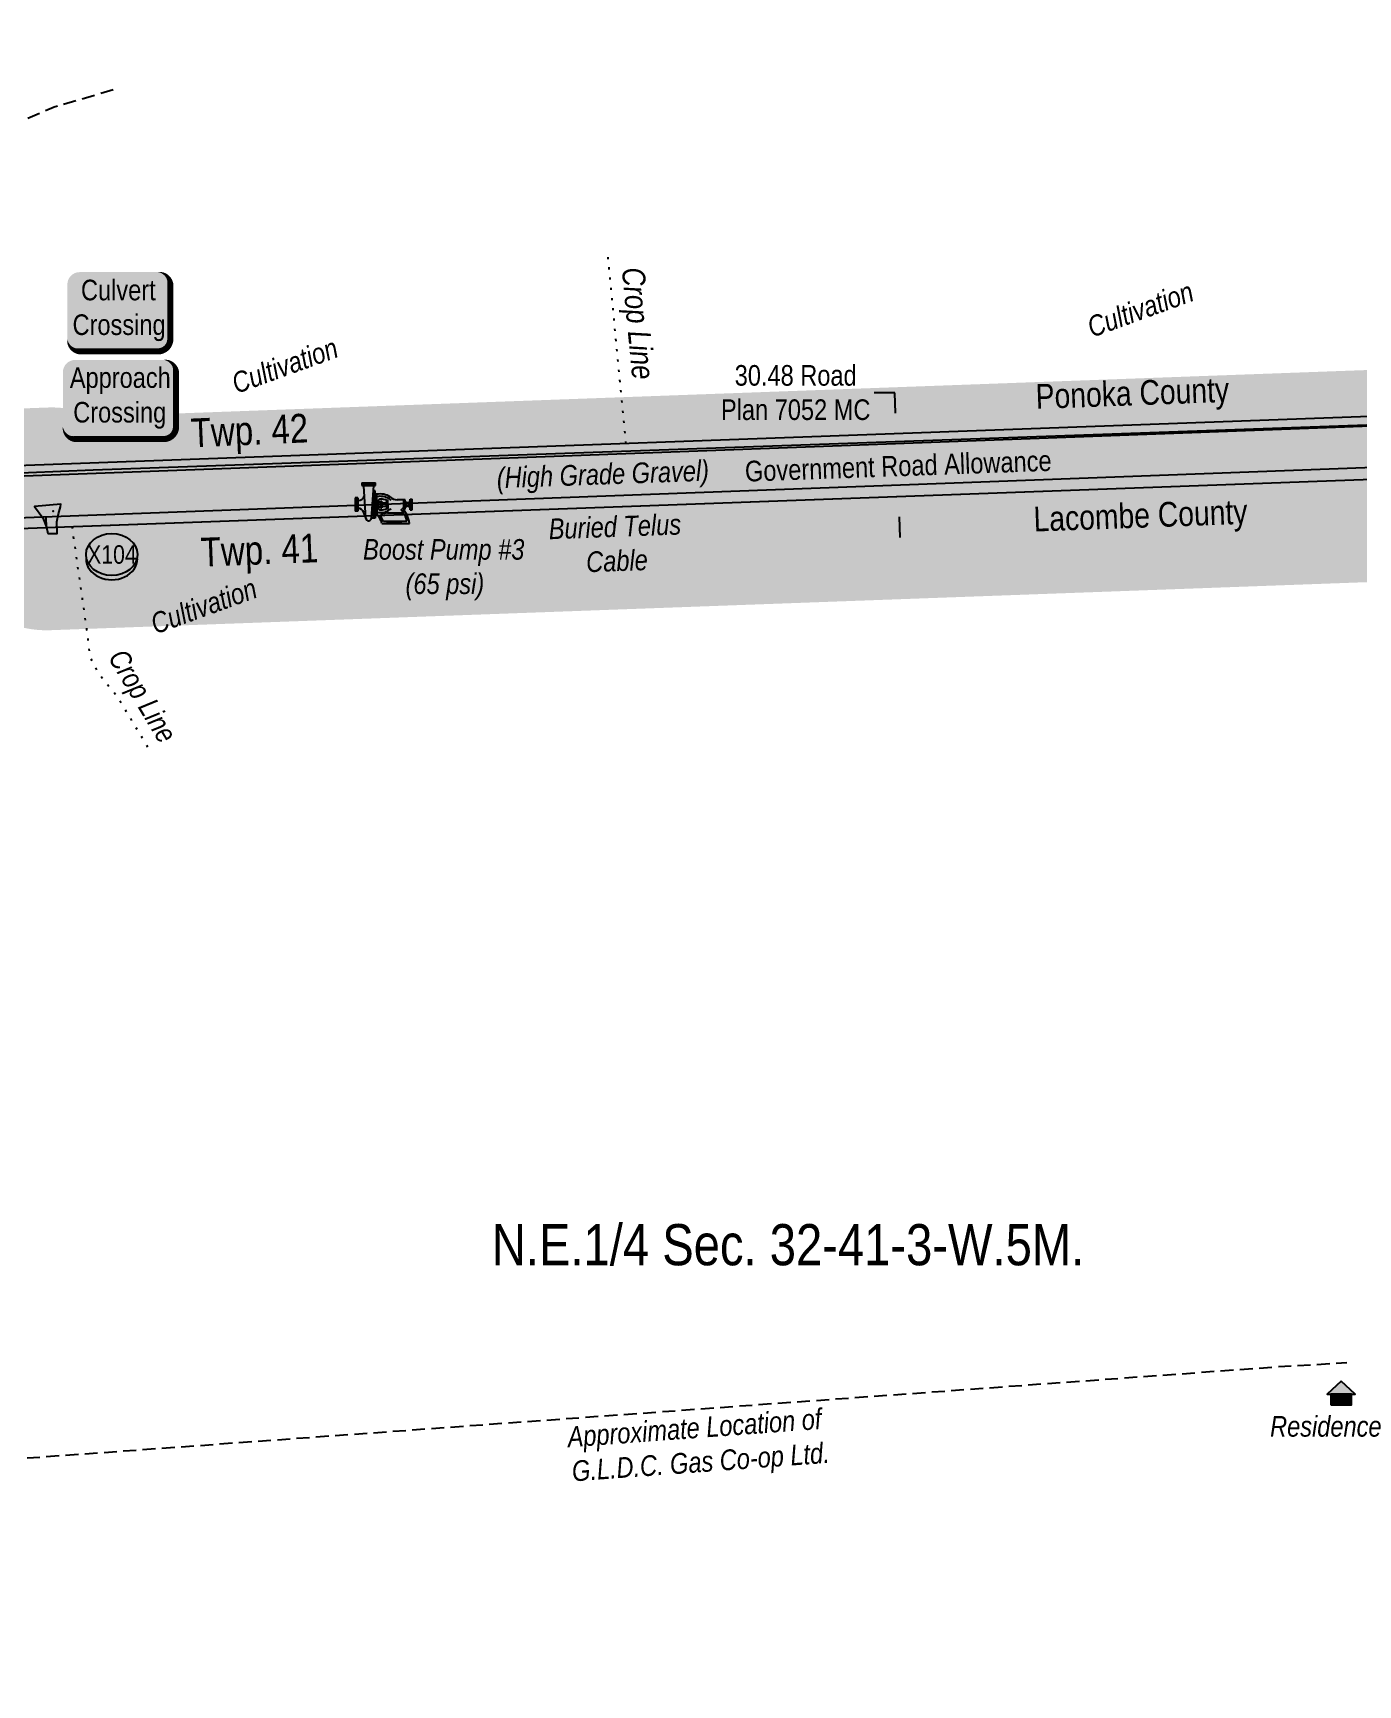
# Model space of a CAD drawing. Extents: x 665644 to 688844, y 5825051 to 5844826.
# Drawn here: x 676370 to 677013, y 5828313 to 5829115 of the extents above; entities that cross this region are included whole.
import ezdxf
from ezdxf.enums import TextEntityAlignment as Align

# ---------------------------------------------------------------- set-up
doc = ezdxf.new("R2010")
doc.units = 0
doc.header["$LTSCALE"] = 5
doc.header["$PDSIZE"] = 0.5
for name, pattern in [('BORDER', [44.45, 12.7, -6.35, 12.7, -6.35, 0, -6.35]), ('foc-TOPO', [1, 0.2, -0.8]), ('UG_PIPE', [1.875, 1.25, -0.625])]:
    doc.linetypes.add(name, pattern=pattern)
doc.layers.get('Defpoints').update_dxf_attribs({"color": 9})
doc.layers.add('AS-BOUNDARY', color=7, linetype='BORDER', lineweight=60, true_color=0xcc33ff)
for name, color, linetype in [('AS-PIPE-UG', 44, 'UG_PIPE'), ('AS-PIPE-UG-T', 44, 'Continuous'), ('AS-POWER', 104, 'foc-POWER'), ('AS-RESIDENCE', 14, 'Continuous'), ('AS-ROADS', 254, 'Continuous'), ('AS-TELEPHONE', 224, 'foc-TEL'), ('AS-TELEPHONE-T', 224, 'Continuous'), ('C-SYMBOL', 7, 'Continuous'), ('CG-NOTES', 7, 'Continuous'), ('D-TXT', 6, 'Continuous'), ('L-33', 7, 'Continuous'), ('L-BD', 7, 'Continuous'), ('L-ROAD-T', 7, 'Continuous'), ('L-SEC', 7, 'Continuous'), ('L-TITLEDB', 4, 'Continuous'), ('L-TITLEDB-T', 4, 'Continuous'), ('P-BUFFER-H 30m', 51, 'Continuous'), ('P-CROSSINGS', 250, 'Continuous'), ('T-GENERAL', 48, 'foc-TOPO')]:
    doc.layers.add(name, color=color, linetype=linetype)
doc.layers.add('Fresh_POD_to_Rimbey_South', color=7, linetype='Continuous', plot=False)
doc.layers.add('P-PROPOSED-WL4', color=7, linetype='Continuous', true_color=0x5b5bc8)
doc.layers.add('T-TEXT', color=48, linetype='Continuous', lineweight=18)
doc.styles.add('100L', font='ARIALN.TTF', dxfattribs={"height": 11})
doc.styles.add('175L', font='ARIALN.TTF', dxfattribs={"height": 20})
doc.styles.add('240', font='ARIALN.TTF', dxfattribs={"height": 30})
doc.styles.add('80', font='ARIALN.TTF', dxfattribs={"height": 10})
doc.styles.add('80CG', font='ARIALN.TTF', dxfattribs={"height": 10})
doc.styles.add('80L', font='ARIALN.TTF', dxfattribs={"height": 10})
doc.styles.add('80LS', font='ARIALNI.TTF', dxfattribs={"height": 10})
doc.styles.add('Crossing', font='ARIALN.TTF', dxfattribs={"height": 10})
doc.styles.add('foc-LtypeFont', font='ARIALN.TTF', dxfattribs={"height": 7.35})
doc.linetypes.add('foc-POWER', pattern='A,6,-1,["P",foc-LtypeFont,S=0.2,R=0,X=-0.625,Y=-0.75],-1.24,4', length=12.24)
doc.linetypes.add('foc-TEL', pattern='A,2,-1,["T",foc-LtypeFont,S=0.2,R=0,X=-0.425,Y=-0.75],-1.24,8', length=12.24)
doc.linetypes.add('foc-TEL-NOLINE', pattern='A,0,-2,["T",foc-LtypeFont,S=0.2,R=0,X=-0.425,Y=-0.75],-10.24', length=12.24)
doc.dimstyles.new('Compass 5 000', dxfattribs={"dimscale": 5, "dimtxt": 9, "dimasz": 2, "dimexe": 0.2, "dimexo": 0.0625, "dimgap": 0.5, "dimtad": 0, "dimtih": 1, "dimtoh": 1, "dimzin": 0, "dimdsep": 46, "dimtxsty": '80CG', "dimcen": 0.1, "dimse1": 1, "dimse2": 1, "dimclrd": 256, "dimclrt": 256, "dimaunit": 1, "dimadec": 4, "dimazin": 0, "dimtfac": 0.06, "dimtofl": 0, "dimtmove": 0, "dimatfit": 1, "dimfxl": 0.2, "dimtolj": 1, "dimtzin": 0, "dimlwd": -1, "dimarcsym": 0})

# ---------------------------------------------------------------- blocks, each defined once
blk = doc.blocks.new('*U2200')
h = blk.add_hatch(color=59)
edge = h.paths.add_edge_path()
edge.add_line((-21.5, -20), (21.5, -20))
edge.add_arc((21.5, -14), 6, 270, 360)
edge.add_line((27.5, -14), (27.5, 12.5))
edge.add_arc((21.5, 12.5), 6, 0, 90)
edge.add_line((21.5, 18.5), (-21.5, 18.5))
edge.add_arc((-21.5, 12.5), 6, 90, 180)
edge.add_line((-27.5, 12.5), (-27.5, -14))
edge.add_arc((-21.5, -14), 6, 180, 270)
at = {"color": 1, "flags": 128}
blk.add_lwpolyline([(-21.5, -20, 3, 3, 0), (21.5, -20, 3, 3, 0.414214), (27.5, -14, 3, 3, 0), (27.5, 12.5, 3, 0, 0.414214), (21.5, 18.5, 0, 0, 0), (-21.5, 18.5, 0, 0, 0.414214), (-27.5, 12.5, 0, 0, 0), (-27.5, -14, 0, 3, 0.414214)], format="xyseb", close=True, dxfattribs=at)
blk.add_lwpolyline([(-33.62, -56.35, 0, 7.5, 0), (0, 0, 0, 0, 0)], format="xyseb", dxfattribs=at)
at = {"color": 1, "style": '80'}
blk.add_attdef('ENTER_TEXT_001', (-35.99, -5), '', height=10, dxfattribs=at)
blk = doc.blocks.new('*U1229')
h = blk.add_hatch(color=254)
edge = h.paths.add_edge_path()
edge.add_line((-19, -20), (19, -20))
edge.add_arc((19, -14), 6, 270, 360)
edge.add_line((25, -14), (25, 12.5))
edge.add_arc((19, 12.5), 6, 0, 90)
edge.add_line((19, 18.5), (-19, 18.5))
edge.add_arc((-19, 12.5), 6, 90, 180)
edge.add_line((-25, 12.5), (-25, -14))
edge.add_arc((-19, -14), 6, 180, 270)
at = {"color": 160, "flags": 128}
blk.add_lwpolyline([(-19, -20, 3, 3, 0), (19, -20, 3, 3, 0.414214), (25, -14, 3, 3, 0), (25, 12.5, 3, 0, 0.414214), (19, 18.5, 0, 0, 0), (-19, 18.5, 0, 0, 0.414214), (-25, 12.5, 0, 0, 0), (-25, -14, 0, 3, 0.414214)], format="xyseb", close=True, dxfattribs=at)
at = {"color": 160, "style": '80'}
blk.add_attdef('ENTER_TEXT_001', (-26.85, -4.92), '', height=10, dxfattribs=at)
blk = doc.blocks.new('*D2352')
at = {"layer": 'Defpoints', "color": 0, "transparency": 16777216}
for p in [(676727.23, 5828918.56), (676789.02, 5828920.73), (676728.3, 5828888.21)]:
    blk.add_point(p, dxfattribs=at)
at = {"layer": 'L-TITLEDB-T', "transparency": 16777216}
for p, q in [((676788.32, 5828940.72), (676778.32, 5828940.72)), ((676788.67, 5828930.72), (676788.32, 5828940.72)), ((676790.44, 5828880.39), (676790.79, 5828870.39))]:
    blk.add_line(p, q, dxfattribs=at)
for points in [[(676790.34, 5828930.78), (676787.01, 5828930.67), (676789.02, 5828920.73)], [(676792.1, 5828880.45), (676788.77, 5828880.33), (676790.09, 5828890.38)]]:
    blk.add_solid(points, dxfattribs=at)
at = {"layer": 'L-TITLEDB-T', "transparency": 16777216, "insert": (676740.2, 5828940.72), "char_height": 10, "attachment_point": 5, "style": '80CG'}
blk.add_mtext('\\A1;30.48 Road\\PPlan 7052 MC', dxfattribs=at)
blk = doc.blocks.new('res_occ')
for points in [[(0.1, 0.89), (-1.26, -0.37), (1.46, -0.37)], [(-0.9, -1.43), (1.1, -1.43), (1.1, -0.37), (-0.9, -0.37)]]:
    blk.add_hatch(color=14).paths.add_polyline_path(points)
at = {"color": 14}
for points in [[(0.1, 0.89), (-1.26, -0.37), (1.46, -0.37)], [(-0.9, -1.43), (1.1, -1.43), (1.1, -0.37), (-0.9, -0.37)]]:
    blk.add_lwpolyline(points, close=True, dxfattribs=at)
blk = doc.blocks.new('xing2')
h = blk.add_hatch(color=50)
h.dxf.hatch_style = 1
edge = h.paths.add_edge_path()
edge.add_ellipse((0, 0), major_axis=(-12.5, 0), ratio=0.816297, start_angle=0, end_angle=360)
h = blk.add_hatch(color=250)
h.dxf.hatch_style = 1
edge = h.paths.add_edge_path()
edge.add_ellipse((0, -2.05), major_axis=(-12.5, 0), ratio=0.816297, start_angle=0, end_angle=180)
edge.add_line((12.5, -2.05), (12.5, 0))
edge.add_ellipse((0, 0), major_axis=(-12.5, 0), ratio=0.816297, start_angle=0, end_angle=180, ccw=False)
edge.add_line((-12.5, 0), (-12.5, -2.05))
at = {"color": 250}
blk.add_ellipse((0, 0), major_axis=(-12.5, 0), ratio=0.816297, dxfattribs=at)
blk.add_ellipse((0, -2.05), major_axis=(-12.5, 0), ratio=0.816297, start_param=0, end_param=3.141593, dxfattribs=at)
at = {"color": 250, "style": 'Crossing'}
blk.add_attdef('CROSSING', text='', height=9, dxfattribs=at).set_placement((0.09, 0.02), align=Align.MIDDLE_CENTER)
at = {"color": 250, "style": 'Crossing', "flags": 1}
for tag, p in [('OWNER', (0.09, -12.49)), ('DESCRIPTION', (0.09, -25.77)), ('LOCATION', (0.09, -39.3)), ('DWG_REF', (0.09, -52.84))]:
    blk.add_attdef(tag, text='', height=9, dxfattribs=at).set_placement(p, align=Align.MIDDLE_CENTER)
blk = doc.blocks.new('A$C32476C2E')
for p, q in [((-61.9, 54.2), (-61.9, 47.2)), ((-61.9, 54.2), (-26.7, 54.2)), ((-61.9, 50.7), (-26.7, 50.7)), ((-61.9, 47.2), (-26.7, 47.2)), ((-51.3, -37.8), (-56.6, 46.4)), ((-37.3, -37.2), (-31, 46.6)), ((-26.7, 47.2), (-26.7, 54.2)), ((-72.4, 15.5), (-79.5, 15.5)), ((-79.5, 15.5), (-79.5, -19.6)), ((-76, 15.5), (-76, -19.6)), ((-72.4, 15.5), (-72.4, -19.6)), ((-32, -2.1), (-32, 33.1)), ((-27.6, 33.1), (-32, 33.1)), ((-27.6, 24.3), (-27.6, 33.1)), ((-27.6, -2.1), (-27.6, 24.3)), ((-23.2, 24.3), (-27.6, 24.3)), ((-23.2, -2.1), (-23.2, 24.3)), ((-19.7, -2.1), (-19.7, 6.8)), ((-19.7, 4.3), (-13.4, 4.3)), ((-13.4, 6.8), (-9.9, 6.8)), ((-13.4, -2.1), (-13.4, 6.8)), ((-9.9, -2.1), (-9.9, 6.8)), ((-9.9, 2.3), (1.4, 2.3)), ((1.4, 4.2), (3.1, 5.9)), ((1.4, -2.1), (1.4, 4.2)), ((3.1, -2.1), (3.1, 8.5)), ((5.3, -2.1), (5.3, 8.8)), ((50.6, 10.2), (29.5, 10.2)), ((47.1, -14.4), (47.1, 10.2)), ((50.6, -14.4), (50.6, 10.2)), ((54.1, 3.2), (50.6, 6.7)), ((54.1, -7.3), (54.1, 3.2)), ((59.4, 2.3), (54.1, 2.3)), ((62.9, 5), (59.4, 5)), ((59.4, -9.1), (59.4, 5)), ((62.9, -16.1), (62.9, 12)), ((62.9, 12), (68.2, 12)), ((68.2, -16.1), (68.2, 12)), ((-72.4, -19.6), (-79.5, -19.6)), ((-51.1, -39.2), (-57.1, -22.7)), ((-27.6, -37.2), (-37.3, -37.2)), ((-32, -2.1), (-32, -37.2)), ((-27.6, -2.1), (-27.6, -28.4)), ((-27.6, -28.4), (-27.6, -37.2)), ((-23.2, -28.4), (-27.6, -28.4)), ((-23.2, -2.1), (-23.2, -28.4)), ((-19.7, -2.1), (-19.7, -10.9)), ((-19.7, -8.4), (-13.4, -8.4)), ((-13.4, -2.1), (-13.4, -10.9)), ((-13.4, -10.9), (-9.9, -10.9)), ((4.3, -24.1), (-10.6, -26.9)), ((-9.9, -2.1), (-9.9, -10.9)), ((-9.9, -6.5), (1.4, -6.5)), ((1.4, -2.1), (1.4, -8.3)), ((1.4, -8.3), (3.1, -10)), ((3.1, -2.1), (3.1, -12.6)), ((4.3, -18.7), (4.3, -24.1)), ((4.3, -24.1), (45.7, -24.1)), ((5.3, -2.1), (5.3, -12.9)), ((50.6, -14.4), (45.3, -14.4)), ((54.1, -7.3), (50.6, -10.8)), ((59.4, -6.5), (54.1, -6.5)), ((62.9, -9.1), (59.4, -9.1)), ((62.9, -16.1), (68.2, -16.1)), ((-10.2, -51.1), (61.2, -51.1)), ((54.9, -45.8), (-6.2, -45.8)), ((4.3, -49), (2.2, -51.1)), ((39.4, -49), (4.3, -49)), ((39.4, -49), (41.5, -51.1))]:
    blk.add_line(p, q)
for centre, radius, start, end in [((-57.3, 46.5), 0.664, 348.3965, 77.2723), ((-30.3, 46.4), 0.729, 94.5399, 183.8661), ((-70.7, 24.3), 16, 263.5945, 348.0269), ((-14.1, -21.6), 46.8, 56.1901, 101.1901), ((-14.1, -21.6), 40.7, 56.1901, 102.9092), ((-13.7, 6), 6.05, 82.5569, 172.5569), ((-13.8, -30.6), 42.6, 66.5291, 88.7878), ((3.5, 13.4), 4.89, 265.5774, 292.9639), ((6.9, 5.5), 3.68, 95.1632, 112.9639), ((13.4, 17.3), 7.11, 226.6908, 273.7462), ((29.2, 35), 24.7, 225.6986, 270.6986), ((-71, -26.8), 14.5, 16.3708, 95.5387), ((-44.3, -37.5), 7.04, 182.3453, 2.3453), ((-14.1, 17.5), 40.7, 257.0908, 303.8099), ((-52.7, -60.4), 43.5, 12.3381, 47.3381), ((-13.7, -10.1), 6.05, 187.4431, 277.4431), ((-9.9, -30.4), 3.52, 100.7582, 215.0512), ((-13.8, 26.5), 42.6, 271.2122, 293.4709), ((-52.7, -60.4), 48.7, 17.3819, 35.0512), ((3.5, -17.5), 4.89, 67.0361, 94.4226), ((6.9, -9.6), 3.68, 247.0361, 264.8368), ((13.4, -21.5), 7.11, 86.2538, 133.3092), ((-10.2, -60.7), 66.8, 12.8303, 42.6217), ((-10.2, -60.7), 72.1, 7.6217, 42.6217)]:
    blk.add_arc(centre, radius, start, end)

msp = doc.modelspace()

# ---------------------------------------------------------------- hatches: boundary and pattern name
at = {"layer": 'AS-ROADS'}
h = msp.add_hatch(color=256, dxfattribs=at)
h.dxf.hatch_style = 1
h.paths.add_polyline_path([(676376.918, 5828872.239), (676381.467, 5828872.239), (676381.398, 5828877.887), (676382.225, 5828881.883), (676383.19, 5828885.189), (676383.328, 5828886.498), (676370.438, 5828885.396), (676374.505, 5828879.885), (676376.366, 5828875.339)])
at = {"layer": 'P-BUFFER-H 30m'}
h = msp.add_hatch(color=256, dxfattribs=at)
h.dxf.hatch_style = 1
edge = h.paths.add_edge_path()
edge.add_line((666009.192, 5827543.733), (666003.067, 5827535.89))
edge.add_line((666003.067, 5827535.89), (665942.142, 5827473.312))
edge.add_arc((665977.967, 5827438.432), 50, 135.7667, 181.939185)
edge.add_line((665927.996, 5827436.741), (665928.647, 5827417.504))
edge.add_line((665928.647, 5827417.504), (665858.673, 5827415.076))
edge.add_line((665858.673, 5827415.076), (665848.648, 5827703.844))
edge.add_line((665848.648, 5827703.844), (665829.66, 5828249.421))
edge.add_arc((665942.312, 5828253.201), 112.715, 136.013473, 181.921699, ccw=False)
edge.add_line((665861.213, 5828331.48), (665952.824, 5828426.391))
edge.add_arc((666033.077, 5828349.035), 111.465, 92.029947, 136.0531, ccw=False)
edge.add_line((666029.129, 5828460.43), (666763.716, 5828486.374))
edge.add_arc((666761.951, 5828536.343), 50, 272.022692, 335.20661)
edge.add_line((666807.342, 5828515.375), (667390.232, 5828536.212))
edge.add_line((667390.232, 5828536.212), (667545.778, 5828541.674))
edge.add_arc((667589.622, 5828565.71), 50, 208.731337, 271.999633)
edge.add_line((667591.367, 5828515.74), (668192.996, 5828536.745))
edge.add_line((668192.996, 5828536.745), (668987.773, 5828564.747))
edge.add_arc((668986.012, 5828614.716), 50, 272.017842, 335.235753)
edge.add_line((669031.414, 5828593.772), (669696.261, 5828617.102))
edge.add_arc((669740.082, 5828641.18), 50, 208.78768, 272.009739)
edge.add_line((669741.835, 5828591.211), (669818.198, 5828593.891))
edge.add_line((669818.198, 5828593.891), (670620.542, 5828621.926))
edge.add_line((670620.542, 5828621.926), (671177.684, 5828641.55))
edge.add_arc((671175.924, 5828691.519), 50, 272.017221, 298.322672)
edge.add_line((671199.646, 5828647.505), (671317.002, 5828651.615))
edge.add_line((671317.002, 5828651.615), (671420.483, 5828655.241))
edge.add_arc((671441.065, 5828700.808), 50, 245.69213, 272.006668)
edge.add_line((671442.816, 5828650.839), (672244.847, 5828678.94))
edge.add_line((672244.847, 5828678.94), (672264.955, 5828679.647))
edge.add_line((672264.955, 5828679.647), (673067.43, 5828707.876))
edge.add_line((673067.43, 5828707.876), (673434.856, 5828720.801))
edge.add_arc((673433.098, 5828770.77), 50, 272.014618, 335.237588)
edge.add_line((673478.5, 5828749.827), (673868.927, 5828763.561))
edge.add_line((673868.927, 5828763.561), (673889.027, 5828764.268))
edge.add_line((673889.027, 5828764.268), (674693.164, 5828792.467))
edge.add_line((674693.164, 5828792.467), (675500.312, 5828820.755))
edge.add_arc((675498.561, 5828870.724), 50, 272.007238, 280.2186)
edge.add_arc((675512.664, 5828871.243), 50, 263.992744, 272.089817)
edge.add_line((675514.487, 5828821.276), (675529.103, 5828821.809))
edge.add_arc((675572.891, 5828845.947), 50, 208.865365, 272.090012)
edge.add_line((675574.715, 5828795.98), (676318.375, 5828823.119))
edge.add_arc((676316.552, 5828873.086), 50, 272.090012, 298.401966)
edge.add_line((676340.335, 5828829.104), (676355.733, 5828829.666))
edge.add_arc((676376.247, 5828875.264), 50, 245.777107, 272.090777)
edge.add_line((676378.071, 5828825.297), (677089.349, 5828851.264))
edge.add_line((677089.349, 5828851.264), (677192.264, 5828855.477))
edge.add_line((677192.264, 5828855.477), (677189.938, 5828908.346))
edge.add_arc((677139.986, 5828906.148), 50, 2.519115, 92.090777)
edge.add_line((677138.162, 5828956.115), (676399.458, 5828929.147))
edge.add_arc((676378.945, 5828883.548), 50, 65.778516, 92.089536)
edge.add_line((676377.122, 5828933.515), (676311.431, 5828931.118))
edge.add_arc((676313.254, 5828881.152), 50, 92.089536, 118.402505)
edge.add_line((676289.471, 5828925.133), (675618.565, 5828900.649))
edge.add_arc((675574.778, 5828876.511), 50, 28.865443, 92.089939)
edge.add_line((675572.954, 5828926.478), (675563.641, 5828926.138))
edge.add_line((675563.641, 5828926.138), (675558.345, 5829067.321))
edge.add_arc((675508.381, 5829065.447), 50, 2.148269, 92.148212)
edge.add_line((675506.506, 5829115.412), (675486.408, 5829114.658))
edge.add_arc((675488.282, 5829064.693), 50, 92.148212, 182.148281)
edge.add_line((675438.317, 5829062.819), (675443.606, 5828921.831))
edge.add_line((675443.606, 5828921.831), (674689.556, 5828895.403))
edge.add_line((674689.556, 5828895.403), (673885.412, 5828867.204))
edge.add_line((673885.412, 5828867.204), (673865.306, 5828866.497))
edge.add_line((673865.306, 5828866.497), (673427.271, 5828851.088))
edge.add_arc((673429.028, 5828801.119), 50, 92.014647, 155.237557)
edge.add_line((673383.626, 5828822.062), (673063.809, 5828810.812))
edge.add_line((673063.809, 5828810.812), (672261.334, 5828782.583))
edge.add_line((672261.334, 5828782.583), (672241.233, 5828781.876))
edge.add_line((672241.233, 5828781.876), (671464.35, 5828754.656))
edge.add_arc((671443.768, 5828709.089), 50, 65.691921, 92.006853)
edge.add_line((671442.017, 5828759.058), (671313.396, 5828754.551))
edge.add_line((671313.396, 5828754.551), (671174.332, 5828749.681))
edge.add_arc((671176.082, 5828699.712), 50, 92.005828, 118.333837)
edge.add_line((671152.351, 5828743.722), (670616.93, 5828724.863))
edge.add_line((670616.93, 5828724.863), (669814.594, 5828696.828))
edge.add_line((669814.594, 5828696.828), (669785.832, 5828695.818))
edge.add_arc((669742.011, 5828671.74), 50, 28.787701, 92.009719)
edge.add_line((669740.258, 5828721.709), (669011.371, 5828696.132))
edge.add_arc((669013.124, 5828646.163), 50, 92.009719, 92.155612)
edge.add_line((669011.243, 5828696.128), (668980.075, 5828694.954))
edge.add_arc((668981.956, 5828644.99), 50, 92.155612, 155.142438)
edge.add_line((668936.588, 5828666.008), (668189.385, 5828639.682))
edge.add_line((668189.385, 5828639.682), (667635.387, 5828620.34))
edge.add_arc((667591.538, 5828596.314), 50, 28.718841, 92.011346)
edge.add_line((667589.783, 5828646.283), (667386.586, 5828639.147))
edge.add_line((667386.586, 5828639.147), (666756.08, 5828616.609))
edge.add_arc((666757.866, 5828566.641), 50, 92.047269, 155.180377)
edge.add_line((666712.484, 5828587.629), (666025.494, 5828563.366))
edge.add_arc((666033.062, 5828349.069), 214.43, 92.022692, 136.045845)
edge.add_line((665878.694, 5828497.902), (665787.104, 5828403.013))
edge.add_arc((665942.312, 5828253.201), 215.715, 136.013473, 181.934244)
edge.add_arc((665776.691, 5828247.607), 50, 181.934244, 181.99327)
edge.add_line((665726.721, 5828245.868), (665745.71, 5827700.266))
edge.add_line((665745.71, 5827700.266), (665757.47, 5827361.533))
edge.add_line((665757.47, 5827361.533), (665757.574, 5827358.535))
edge.add_arc((665807.544, 5827360.27), 50, 181.988415, 271.9875)
edge.add_line((665809.278, 5827310.3), (665862.247, 5827312.138))
edge.add_line((665862.247, 5827312.138), (665985.206, 5827316.405))
edge.add_arc((665983.472, 5827366.375), 50, 271.9875, 362.042067)
edge.add_line((666033.441, 5827368.156), (666032.177, 5827403.589))
edge.add_line((666032.177, 5827403.589), (666031.701, 5827417.647))
edge.add_line((666031.701, 5827417.647), (666072.442, 5827459.493))
edge.add_line((666072.442, 5827459.493), (666106.054, 5827458.849))
edge.add_arc((666107.012, 5827508.84), 50, 268.901432, 294.660224)
edge.add_line((666127.874, 5827463.4), (666172.459, 5827483.869))
edge.add_line((666172.459, 5827483.869), (666350.016, 5827525.676))
edge.add_arc((666338.557, 5827574.345), 50, 283.2493, 405.413231)
edge.add_line((666373.656, 5827609.954), (666371.132, 5827612.442))
edge.add_arc((666336.033, 5827576.833), 50, 45.413231, 103.2493)
edge.add_line((666324.573, 5827625.502), (666143.698, 5827582.914))
edge.add_arc((666155.158, 5827534.245), 50, 103.2493, 114.660224)
edge.add_line((666134.296, 5827579.685), (666133.685, 5827579.404))
edge.add_arc((666084.581, 5827569.982), 50, 10.861937, 62.58611)
edge.add_line((666107.602, 5827614.367), (666099.432, 5827618.605))
edge.add_arc((666076.411, 5827574.22), 50, 62.58611, 152.58611)
edge.add_line((666032.026, 5827597.24), (666030.645, 5827594.577))
edge.add_arc((666075.03, 5827571.557), 50, 152.58611, 184.80847)
edge.add_line((666025.206, 5827567.365), (666021.831, 5827559.92))
edge.add_line((666021.831, 5827559.92), (666009.192, 5827543.733))
at = {"layer": 'P-PROPOSED-WL4'}
h = msp.add_hatch(color=256, dxfattribs=at)
h.dxf.hatch_style = 1
edge = h.paths.add_edge_path()
edge.add_line((677138.894, 5828906.615), (676379.135, 5828878.371))
edge.add_line((676379.135, 5828878.371), (676378.945, 5828883.548))
edge.add_line((676378.945, 5828883.548), (676313.254, 5828881.152))
edge.add_line((676313.254, 5828881.152), (676313.444, 5828875.975))
edge.add_line((676313.444, 5828875.975), (675575.78, 5828849.054))
edge.add_line((675575.78, 5828849.054), (675574.778, 5828876.511))
edge.add_line((675574.778, 5828876.511), (675515.549, 5828874.35))
edge.add_line((675515.549, 5828874.35), (675508.381, 5829065.447))
edge.add_line((675508.381, 5829065.447), (675488.282, 5829064.693))
edge.add_line((675488.282, 5829064.693), (675495.45, 5828873.617))
edge.add_line((675495.45, 5828873.617), (674691.307, 5828845.434))
edge.add_line((674691.307, 5828845.434), (673887.164, 5828817.235))
edge.add_line((673887.164, 5828817.235), (673867.064, 5828816.528))
edge.add_line((673867.064, 5828816.528), (673429.028, 5828801.119))
edge.add_line((673429.028, 5828801.119), (673429.994, 5828773.662))
edge.add_line((673429.994, 5828773.662), (673065.567, 5828760.843))
edge.add_line((673065.567, 5828760.843), (672263.092, 5828732.614))
edge.add_line((672263.092, 5828732.614), (672242.991, 5828731.907))
edge.add_line((672242.991, 5828731.907), (671443.955, 5828703.911))
edge.add_line((671443.955, 5828703.911), (671443.768, 5828709.089))
edge.add_line((671443.768, 5828709.089), (671315.147, 5828704.582))
edge.add_line((671315.147, 5828704.582), (671176.082, 5828699.712))
edge.add_line((671176.082, 5828699.712), (671173.893, 5828694.449))
edge.add_line((671173.893, 5828694.449), (670618.69, 5828674.894))
edge.add_line((670618.69, 5828674.894), (669816.34, 5828646.858))
edge.add_line((669816.34, 5828646.858), (669742.974, 5828644.284))
edge.add_line((669742.974, 5828644.284), (669742.011, 5828671.74))
edge.add_line((669742.011, 5828671.74), (669013.124, 5828646.163))
edge.add_line((669013.124, 5828646.163), (668981.956, 5828644.99))
edge.add_line((668981.956, 5828644.99), (668982.91, 5828617.609))
edge.add_line((668982.91, 5828617.609), (668191.145, 5828589.713))
edge.add_line((668191.145, 5828589.713), (667592.514, 5828568.812))
edge.add_line((667592.514, 5828568.812), (667591.538, 5828596.314))
edge.add_line((667591.538, 5828596.314), (667388.341, 5828589.178))
edge.add_line((667388.341, 5828589.178), (666757.866, 5828566.641))
edge.add_line((666757.866, 5828566.641), (666758.846, 5828539.235))
edge.add_line((666758.846, 5828539.235), (666027.258, 5828513.397))
edge.add_arc((666033.062, 5828349.069), 164.43, 92.022692, 136.045845)
edge.add_line((665914.689, 5828463.198), (665823.079, 5828368.288))
edge.add_arc((665942.312, 5828253.201), 165.715, 136.013473, 181.934244)
edge.add_line((665776.691, 5828247.607), (665795.68, 5827702.005))
edge.add_line((665795.68, 5827702.005), (665807.44, 5827363.268))
edge.add_line((665807.44, 5827363.268), (665807.544, 5827360.27))
edge.add_line((665807.544, 5827360.27), (665810.542, 5827360.374))
edge.add_line((665810.542, 5827360.374), (665798.678, 5827702.109))
edge.add_line((665798.678, 5827702.109), (665779.689, 5828247.71))
edge.add_arc((665942.312, 5828253.201), 162.715, 136.013473, 181.933702, ccw=False)
edge.add_line((665825.238, 5828366.205), (665916.849, 5828461.115))
edge.add_arc((666033.062, 5828349.069), 161.43, 92.022692, 136.045845, ccw=False)
edge.add_line((666027.364, 5828510.399), (666761.951, 5828536.343))
edge.add_line((666761.951, 5828536.343), (666760.971, 5828563.75))
edge.add_line((666760.971, 5828563.75), (667388.446, 5828586.18))
edge.add_line((667388.446, 5828586.18), (667588.646, 5828593.211))
edge.add_line((667588.646, 5828593.211), (667589.622, 5828565.71))
edge.add_line((667589.622, 5828565.71), (668191.251, 5828586.715))
edge.add_line((668191.251, 5828586.715), (668986.012, 5828614.716))
edge.add_line((668986.012, 5828614.716), (668985.058, 5828642.104))
edge.add_line((668985.058, 5828642.104), (669013.233, 5828643.165))
edge.add_line((669013.233, 5828643.165), (669739.118, 5828668.637))
edge.add_line((669739.118, 5828668.637), (669740.082, 5828641.18))
edge.add_line((669740.082, 5828641.18), (669816.445, 5828643.86))
edge.add_line((669816.445, 5828643.86), (670618.796, 5828671.896))
edge.add_line((670618.796, 5828671.896), (671175.924, 5828691.519))
edge.add_line((671175.924, 5828691.519), (671178.112, 5828696.781))
edge.add_line((671178.112, 5828696.781), (671315.252, 5828701.584))
edge.add_line((671315.252, 5828701.584), (671440.878, 5828705.986))
edge.add_line((671440.878, 5828705.986), (671441.065, 5828700.808))
edge.add_line((671441.065, 5828700.808), (672243.096, 5828728.909))
edge.add_line((672243.096, 5828728.909), (672263.197, 5828729.616))
edge.add_line((672263.197, 5828729.616), (673065.672, 5828757.845))
edge.add_line((673065.672, 5828757.845), (673433.098, 5828770.77))
edge.add_line((673433.098, 5828770.77), (673432.132, 5828798.227))
edge.add_line((673432.132, 5828798.227), (673867.169, 5828813.53))
edge.add_line((673867.169, 5828813.53), (673887.269, 5828814.237))
edge.add_line((673887.269, 5828814.237), (674691.412, 5828842.436))
edge.add_line((674691.412, 5828842.436), (675498.561, 5828870.724))
edge.add_line((675498.561, 5828870.724), (675491.393, 5829061.808))
edge.add_line((675491.393, 5829061.808), (675505.495, 5829062.337))
edge.add_line((675505.495, 5829062.337), (675512.663, 5828871.243))
edge.add_line((675512.663, 5828871.243), (675571.889, 5828873.404))
edge.add_line((675571.889, 5828873.404), (675572.891, 5828845.947))
edge.add_line((675572.891, 5828845.947), (676316.552, 5828873.086))
edge.add_line((676316.552, 5828873.086), (676316.362, 5828878.263))
edge.add_line((676316.362, 5828878.263), (676376.057, 5828880.441))
edge.add_line((676376.057, 5828880.441), (676376.247, 5828875.264))
edge.add_line((676376.247, 5828875.264), (677139.026, 5828903.618))
edge.add_line((677139.026, 5828903.618), (677138.894, 5828906.615))

# ---------------------------------------------------------------- linework, layer by layer
at = {"layer": 'AS-BOUNDARY', "flags": 128}
msp.add_lwpolyline([(681195.742, 5828960.591, 4, 4, 0), (681192.499, 5829060.528, 4, 4, 0), (680369.563, 5829029.677, 4, 4, 0), (678766.25, 5828968.46, 4, 4, 0), (678746.151, 5828967.743, 4, 4, 0), (677140.879, 5828908.866, 4, 4, 0), (677020.961, 5828904.489, 4, 4, 0), (675516.497, 5828849.073, 4, 4, 0), (673867.961, 5828791.251, 4, 4, 0), (673065.485, 5828763.022, 4, 4, 0), (673097.964, 5827861.148, 0, 0, 0)], format="xyseb", dxfattribs=at)
at = {"layer": 'AS-PIPE-UG', "flags": 128}
for points in [[(675923.454, 5828919.106), (675924.175, 5828948.023), (675958.121, 5828988.849), (675987.586, 5829004.22), (675989.128, 5829092.993), (676081.39, 5829079.361), (676117.105, 5829063.943), (676148.267, 5829071.239), (676166.731, 5829058.981), (676203.863, 5829070.47), (676247.963, 5829041.55), (676276.38, 5829036.108), (676379.992, 5829079.526), (676410.231, 5829088.443)], [(675777.822, 5828442.491), (675782.988, 5828442.104), (676031.981, 5828446.917), (676285.569, 5828421.867), (676287.022, 5828421.747), (676301.266, 5828420.05), (676304.08, 5828419.826), (676306.978, 5828419.766), (676312.654, 5828419.635), (676317.009, 5828419.454), (676982.804, 5828468.071), (676983.868, 5828467.984), (677007.925, 5828469.445)]]:
    msp.add_lwpolyline(points, dxfattribs=at)
at = {"layer": 'AS-POWER', "flags": 128}
msp.add_lwpolyline([(670637.829, 5828703.181), (672057.335, 5828752.892), (672207.812, 5828758.164), (672266.275, 5828765.138), (672370.585, 5828768.816), (673194.147, 5828798.334), (673889.562, 5828814.203), (674019.339, 5828817.61), (674643.868, 5828839.513), (674698.924, 5828841.383), (675111.536, 5828855.405), (675430.336, 5828866.166), (675518.855, 5828870.32), (675945.041, 5828884.632), (676075.8, 5828889.181), (676180.688, 5828894.105), (676398.918, 5828903.205), (677118.975, 5828928.722)], dxfattribs=at)
at = {"layer": 'AS-ROADS', "const_width": 8, "flags": 128}
msp.add_lwpolyline([(670206.753, 5828670.714), (671097.785, 5828702.772), (671508.703, 5828717.383), (671944.829, 5828730.351), (672348.434, 5828744.429), (673040.114, 5828768.916), (673422.48, 5828782.995), (673966.192, 5828801.534), (674466.585, 5828821.248), (674979.12, 5828837.921), (675553.281, 5828858.67), (676169.719, 5828880.18), (676766.478, 5828903.213), (677019.621, 5828911.693)], dxfattribs=at)
at = {"layer": 'AS-ROADS', "flags": 128}
msp.add_lwpolyline([(676376.918, 5828872.239), (676381.467, 5828872.239), (676381.398, 5828877.887), (676382.225, 5828881.883), (676383.19, 5828885.189), (676383.328, 5828886.498), (676370.438, 5828885.396), (676374.505, 5828879.885), (676376.366, 5828875.339)], close=True, dxfattribs=at)
at = {"layer": 'AS-TELEPHONE', "linetype": 'foc-TEL-NOLINE', "flags": 128}
msp.add_lwpolyline([(672243.096, 5828728.909), (673065.672, 5828757.845), (673868.146, 5828786.073), (674692.432, 5828814.979), (675496.618, 5828843.164), (676318.379, 5828873.152), (677020.187, 5828898.772), (677120.019, 5828902.417), (678041.168, 5828936.208)], dxfattribs=at)
at = {"layer": 'Fresh_POD_to_Rimbey_South', "color": 6}
msp.add_point((676379.531, 5828883.083), dxfattribs=at)
at = {"layer": 'L-SEC', "flags": 128}
for points in [[(677120.003, 5828928.231), (676317.391, 5828898.429)], [(676318.157, 5828878.329), (677020.961, 5828904.489), (677120.782, 5828908.134)]]:
    msp.add_lwpolyline(points, dxfattribs=at)
at = {"layer": 'L-TITLEDB', "flags": 128}
for points in [[(677018.852, 5828929.218), (676317.194, 5828903.604)], [(676376.057, 5828880.441), (676376.247, 5828875.264), (677020.187, 5828898.772)]]:
    msp.add_lwpolyline(points, dxfattribs=at)
at = {"layer": 'T-GENERAL', "flags": 128}
for points in [[(676657.8, 5828916.038), (676648.716, 5829010.59)], [(676388.645, 5828875.717), (676395.817, 5828825.442), (676397.444, 5828812.231), (676401.307, 5828804.712), (676410.255, 5828793.737), (676426.198, 5828767.271)]]:
    msp.add_lwpolyline(points, dxfattribs=at)

# ---------------------------------------------------------------- block references
at = {"xscale": 0.1874906238373565, "yscale": 0.1874906238373565, "zscale": 0.1874906238373565}
msp.add_blockref('A$C32476C2E', (676541.105, 5828886.783), dxfattribs=at)
at = {"layer": 'AS-RESIDENCE', "xscale": 5.000000000000001, "yscale": 5.000000000000001, "zscale": 5.000000000000001}
msp.add_blockref('res_occ', (677004.641, 5828455.993), dxfattribs=at)
at = {"layer": 'CG-NOTES'}
ref = msp.add_blockref('*U1229', (676411.463, 5828980.795), dxfattribs=dict(at, xscale=1.000119014162687, yscale=1.000119014162687, zscale=1.000119014162687))
ref.add_attrib('ENTER_TEXT_001', 'Culvert', (676393.081, 5828985.599), dxfattribs={"layer": '0', "color": 160, "height": 10.0012, "style": '80'})
ref.add_attrib('ENTER_TEXT_002', 'Crossing', (676388.984, 5828968.753), dxfattribs={"layer": '0', "color": 160, "height": 10.0012, "style": '80'})
ref = msp.add_blockref('*U2200', (676411.774, 5828938.163), dxfattribs=dict(at, xscale=0.9990699345404985, yscale=0.9990699345404985, zscale=0.9990699345404985))
ref.add_attrib('ENTER_TEXT_001', 'Approach', (676387.673, 5828943.051), dxfattribs={"layer": '0', "color": 1, "height": 9.9907, "style": '80'})
ref.add_attrib('ENTER_TEXT_002', 'Crossing', (676389.319, 5828926.222), dxfattribs={"layer": '0', "color": 1, "height": 9.9907, "style": '80'})
at = {"layer": 'P-CROSSINGS'}
msp.add_blockref('xing2', (676408.018, 5828862.077), dxfattribs=at).add_auto_attribs({'CROSSING': 'X104'})

# ---------------------------------------------------------------- texts
at = {"layer": 'AS-PIPE-UG-T', "insert": (676628.981, 5828438.209), "char_height": 10, "attachment_point": 1, "rotation": 4.176335, "style": '175L'}
msp.add_mtext_dynamic_manual_height_columns('\\pi0.05;{\\fArial Narrow|b0|i1|c0|p34;Approximate Location of\\P\\pi0.97428;G.L.D.C. Gas Co-op Ltd.}', width=125.14093, gutter_width=50, heights=[0], dxfattribs=at)
at = {"layer": 'AS-RESIDENCE', "insert": (676970.629, 5828443.468), "char_height": 10, "attachment_point": 1, "style": '175L'}
msp.add_mtext_dynamic_manual_height_columns('{\\fArial Narrow|b0|i1|c0|p34;Residence}', width=53.94038, gutter_width=50, heights=[0], dxfattribs=at)
at = {"layer": 'AS-TELEPHONE-T', "insert": (676620.398, 5828879.479), "char_height": 10, "attachment_point": 1, "rotation": 2.09345, "style": '175L'}
msp.add_mtext_dynamic_manual_height_columns('\\pi-0.32836;{\\fArial Narrow|b0|i1|c0|p34;Buried Telus \\P\\pi17.264;Cable}', width=63.12909, gutter_width=100, heights=[0], dxfattribs=at)
at = {"layer": 'C-SYMBOL', "color": 3, "style": '175L'}
msp.add_text('N.E.1/4 Sec. 32-41-3-W.5M.', height=20, dxfattribs=at).set_placement((676736.495, 5828510.737), align=Align.BOTTOM_CENTER)
at = {"layer": 'D-TXT', "color": 3, "char_height": 14, "attachment_point": 1, "style": '80L'}
for s, insert, rotation in [('Twp. 42', (676446.097, 5828928.104), 2.505158), ('Twp. 41', (676450.982, 5828870.174), 2.19753)]:
    msp.add_mtext_dynamic_manual_height_columns(s, width=101.3954, gutter_width=47.5, heights=[0], dxfattribs=dict(at, insert=insert, rotation=rotation))
at = {"layer": 'L-33', "color": 200, "linetype": 'Continuous', "true_color": 0xcc33ff, "char_height": 12, "attachment_point": 5, "rotation": 2.09345, "style": '240'}
for s, width, insert in [('Ponoka County', 200.50254, (676903.784, 5828938.731)), ('Lacombe County', 201.24694, (676907.723, 5828879.326))]:
    msp.add_mtext_dynamic_manual_height_columns(s, width=width, gutter_width=45, heights=[0], dxfattribs=dict(at, insert=insert))
at = {"layer": 'L-BD', "insert": (676529.752, 5828869.576), "char_height": 10.00412, "attachment_point": 1, "style": '100L'}
msp.add_mtext_dynamic_manual_height_columns('\\pi0.32153;{\\fArial Narrow|b0|i1|c0|p34;Boost Pump #3 \\P\\pi20.971;(65 psi)}', width=78.52645, gutter_width=55, heights=[0], dxfattribs=at)
at = {"layer": 'L-ROAD-T', "style": '80L'}
msp.add_text('Government Road Allowance', height=10, rotation=2.022794, dxfattribs=at).set_placement((676790.005, 5828905.121), align=Align.MIDDLE_CENTER)
at = {"layer": 'T-TEXT', "style": '80LS'}
for s, rotation, p in [('Cultivation', 20, (676907.587, 5828981.247)), ('Cultivation', 20, (676492.061, 5828953.914)), ('(High Grade Gravel)', 2.022794, (676646.545, 5828901.124)), ('Cultivation', 20, (676452.684, 5828837.067))]:
    msp.add_text(s, height=10, rotation=rotation, dxfattribs=at).set_placement(p, align=Align.MIDDLE_CENTER)
at = {"layer": 'T-TEXT', "attachment_point": 1, "style": '100L'}
for insert, char_height, rotation in [((676666.66, 5829002.115), 11, 275.487873), ((676414.565, 5828817.198), 10.00124, 301.065272)]:
    msp.add_mtext_dynamic_manual_height_columns('{\\fArial Narrow|b0|i1|c0|p34;Crop Line}', width=54.42719, gutter_width=55, heights=[0], dxfattribs=dict(at, insert=insert, char_height=char_height, rotation=rotation))

# ---------------------------------------------------------------- dimensions: what is measured, and where the dimension line sits
at = {"layer": 'L-TITLEDB-T', "color": 3}
dim = msp.add_linear_dim(base=(676789.025, 5828920.731), p1=(676728.297, 5828888.214), p2=(676727.233, 5828918.564), angle=92.008198, text='30.48 Road\\PPlan 7052 MC', dimstyle='Compass 5 000', dxfattribs=at)
dim.commit()
dim.dimension.update_dxf_attribs({"geometry": '*D2352', "text_midpoint": (676740.203, 5828940.721), "dimtype": 161})

doc.saveas('drawing.dxf')
